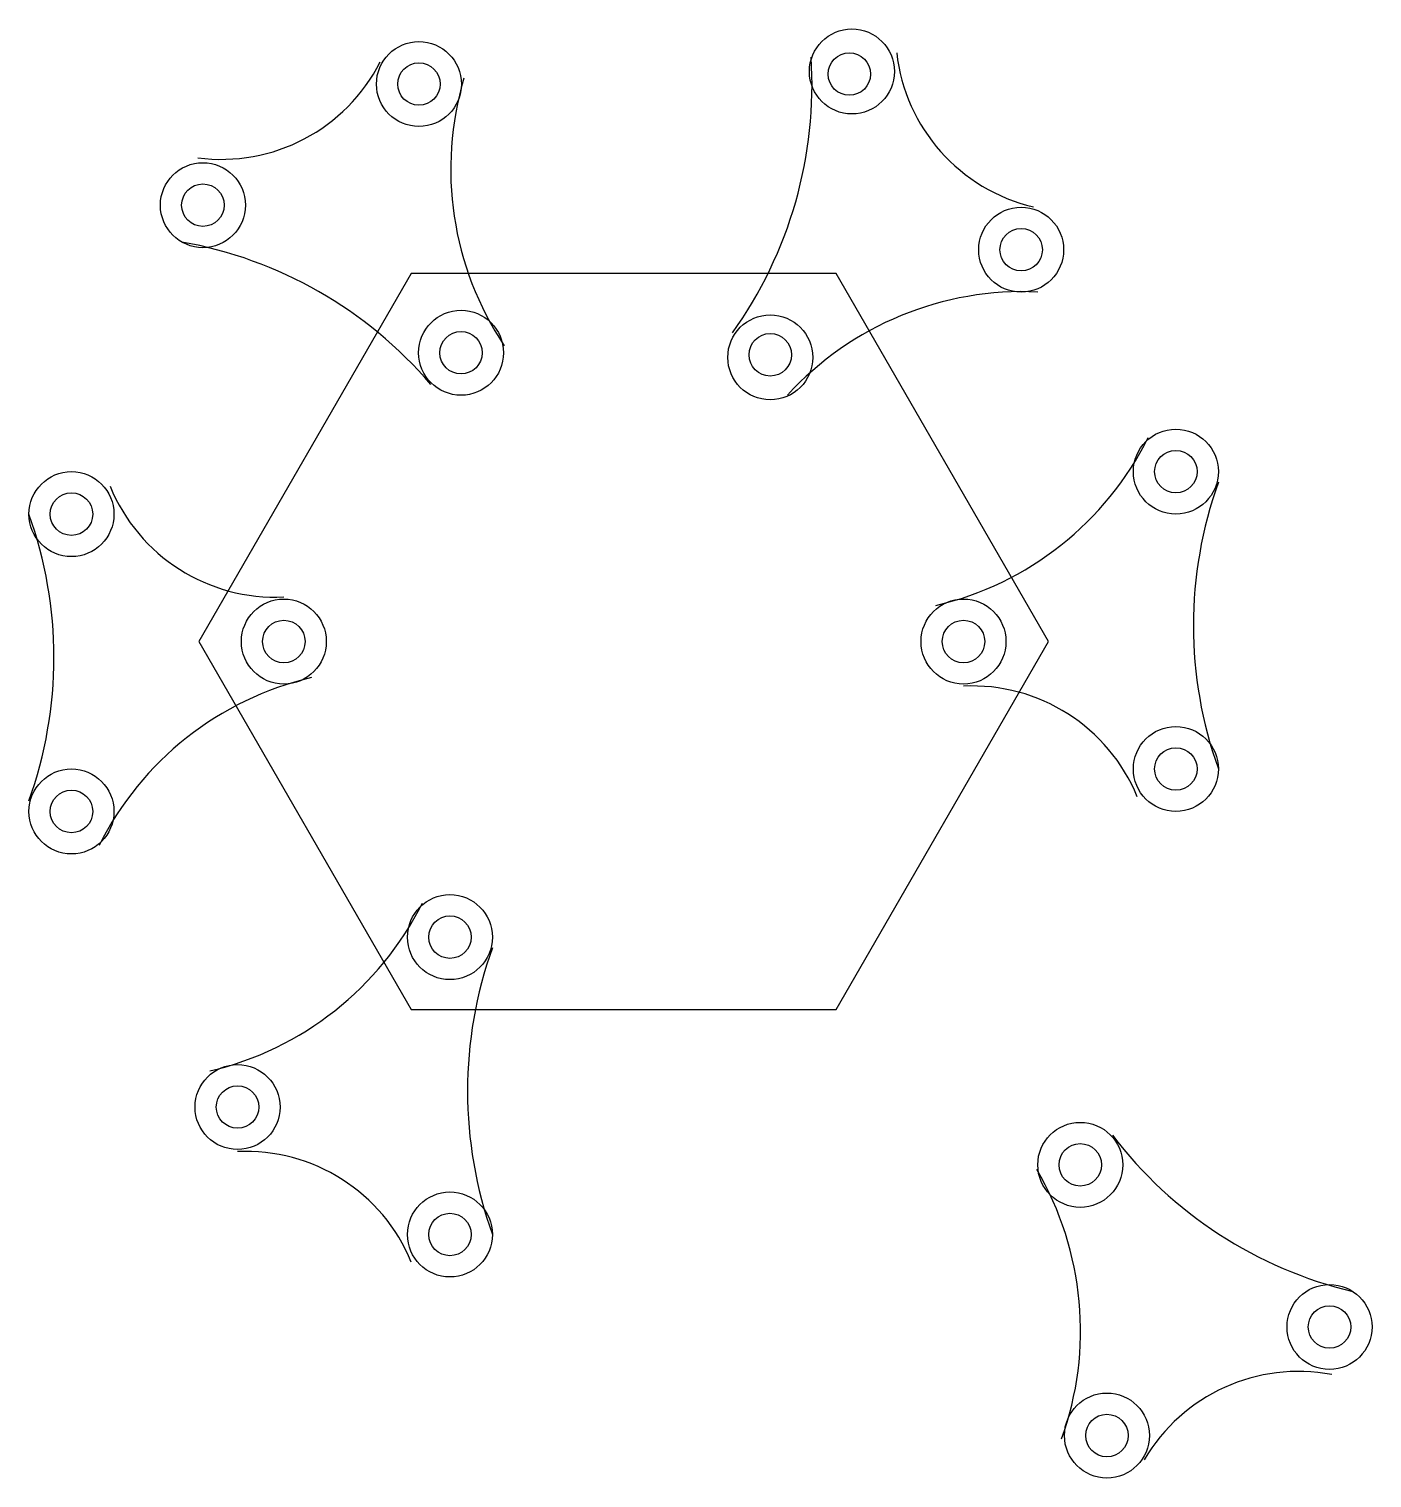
# Model space of a CAD drawing. Header units: inches. Extents: x 2.2 to 8.52, y 1.06 to 7.88.
import ezdxf

# ---------------------------------------------------------------- set-up
doc = ezdxf.new("R2010")
doc.units = ezdxf.units.IN
doc.header["$MEASUREMENT"] = 0

msp = doc.modelspace()

# ---------------------------------------------------------------- linework, layer by layer
msp.add_lwpolyline([(4, 6.7321), (3, 5), (4, 3.2679), (6, 3.2679), (7, 5), (6, 6.7321)], close=True)
msp.add_lwpolyline([(4, 6.7321), (3, 5), (4, 3.2679), (6, 3.2679), (7, 5), (6, 6.7321)], close=True)
for centre, radius in [((6.0747, 7.6841), 0.2), ((6.0747, 7.6841), 0.2), ((4.0361, 7.6249), 0.2), ((4.0361, 7.6249), 0.2), ((4.0361, 7.6249), 0.1), ((4.0361, 7.6249), 0.1), ((6.0625, 7.6719), 0.1), ((6.0625, 7.6719), 0.1), ((3.0189, 7.0545), 0.2), ((3.0189, 7.0545), 0.2), ((3.0189, 7.0545), 0.1), ((3.0189, 7.0545), 0.1), ((6.8716, 6.8449), 0.2), ((6.8716, 6.8449), 0.2), ((6.8716, 6.8449), 0.1), ((6.8716, 6.8449), 0.1), ((4.2343, 6.3597), 0.2), ((4.2343, 6.3597), 0.2), ((5.6903, 6.338), 0.2), ((5.6903, 6.338), 0.2), ((4.2343, 6.3597), 0.1), ((4.2343, 6.3597), 0.1), ((5.6903, 6.3502), 0.1), ((5.6903, 6.3502), 0.1), ((7.6, 5.8), 0.2), ((7.6, 5.8), 0.2), ((7.6, 5.8), 0.1), ((7.6, 5.8), 0.1), ((2.4, 5.6), 0.2), ((2.4, 5.6), 0.2), ((2.4, 5.6), 0.1), ((2.4, 5.6), 0.1), ((3.4, 5), 0.2), ((3.4, 5), 0.2), ((6.6, 5), 0.2), ((6.6, 5), 0.2), ((3.4, 5), 0.1), ((3.4, 5), 0.1), ((6.6, 5), 0.1), ((6.6, 5), 0.1), ((7.6, 4.4), 0.2), ((7.6, 4.4), 0.2), ((7.6, 4.4), 0.1), ((7.6, 4.4), 0.1), ((2.4, 4.2), 0.2), ((2.4, 4.2), 0.2), ((2.4, 4.2), 0.1), ((2.4, 4.2), 0.1), ((4.1821, 3.6083), 0.2), ((4.1821, 3.6083), 0.2), ((4.1821, 3.6083), 0.1), ((4.1821, 3.6083), 0.1), ((3.1821, 2.8083), 0.2), ((3.1821, 2.8083), 0.2), ((3.1821, 2.8083), 0.1), ((3.1821, 2.8083), 0.1), ((7.1499, 2.5361), 0.2), ((7.1499, 2.5361), 0.2), ((7.1499, 2.5361), 0.1), ((7.1499, 2.5361), 0.1), ((4.1821, 2.2083), 0.2), ((4.1821, 2.2083), 0.2), ((4.1821, 2.2083), 0.1), ((4.1821, 2.2083), 0.1), ((8.3235, 1.7728), 0.2), ((8.3235, 1.7728), 0.2), ((8.3235, 1.7728), 0.1), ((8.3235, 1.7728), 0.1), ((7.2754, 1.2616), 0.2), ((7.2754, 1.2616), 0.2), ((7.2754, 1.2616), 0.1), ((7.2754, 1.2616), 0.1)]:
    msp.add_circle(centre, radius)
for centre, radius, start, end in [((3.1053, 8.1103), 0.84, 262.49323, 333.01185), ((3.1053, 8.1103), 0.84, 262.49323, 333.01185), ((3.8868, 7.6192), 2, 324.33786, 3.78713), ((3.8868, 7.6192), 2, 324.33786, 3.78713), ((7.1206, 7.8647), 0.84, 186.31348, 256.8321), ((7.1206, 7.8647), 0.84, 186.31348, 256.8321), ((5.6858, 7.2251), 1.5, 163.41294, 213.68902), ((5.6858, 7.2251), 1.5, 163.41294, 213.68902), ((2.5712, 4.9115), 2, 40.51761, 79.96688), ((2.5712, 4.9115), 2, 40.51761, 79.96688), ((6.8775, 5.1475), 1.5, 87.23319, 137.50928), ((6.8775, 5.1475), 1.5, 87.23319, 137.50928), ((6.1282, 6.6305), 1.5, 283.17069, 333.44678), ((6.1282, 6.6305), 1.5, 283.17069, 333.44678), ((3.3594, 6.049), 0.84, 202.25098, 272.7696), ((3.3594, 6.049), 0.84, 202.25098, 272.7696), ((9.6827, 5.075), 2, 160.27537, 199.72463), ((9.6827, 5.075), 2, 160.27537, 199.72463), ((0.3173, 4.925), 2, 340.27537, 19.72463), ((0.3173, 4.925), 2, 340.27537, 19.72463), ((3.8718, 3.3695), 1.5, 103.17069, 153.44678), ((3.8718, 3.3695), 1.5, 103.17069, 153.44678), ((6.6406, 3.951), 0.84, 22.25098, 92.7696), ((6.6406, 3.951), 0.84, 22.25098, 92.7696), ((2.7103, 4.4389), 1.5, 283.17069, 333.44678), ((2.7103, 4.4389), 1.5, 283.17069, 333.44678), ((6.2648, 2.8833), 2, 160.27537, 199.72463), ((6.2648, 2.8833), 2, 160.27537, 199.72463), ((8.8931, 3.8867), 2, 217.23784, 256.68711), ((8.8931, 3.8867), 2, 217.23784, 256.68711), ((3.2227, 1.7593), 0.84, 22.25098, 92.7696), ((3.2227, 1.7593), 0.84, 22.25098, 92.7696), ((5.6512, 1.7551), 1.5, 340.13317, 30.40925), ((5.6512, 1.7551), 1.5, 340.13317, 30.40925), ((8.1769, 0.7237), 0.84, 79.21346, 149.73208), ((8.1769, 0.7237), 0.84, 79.21346, 149.73208)]:
    msp.add_arc(centre, radius, start, end)

doc.saveas('drawing.dxf')
